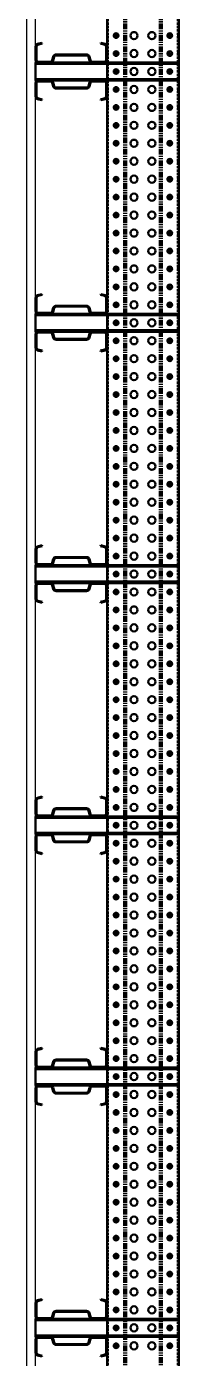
# Model space of a CAD drawing. Header units: millimetres. Extents: x -677815 to 476396, y -125373 to 39000.
# Drawn here: x 398512 to 398939, y -15290 to -11580 of the extents above; entities that cross this region are included whole.
import ezdxf

# ---------------------------------------------------------------- set-up
doc = ezdxf.new("R2010")
doc.units = ezdxf.units.MM
for name, pattern in [('Xref Rapid Pick$0$AM_ISO02W050', [7.5, 6, -1.5]), ('Xref Rapid Pick$0$AM_ISO02W050x2', [3.75, 3, -0.75]), ('Xref Rapid Pick$0$CENTER', [7, 4, -1, 1, -1]), ('Xref Rapid Pick$0$HIDDEN', [9.525, 6.35, -3.175]), ('Xref Rapid Pick$0$PHANTOM2', [31.75, 15.875, -3.175, 3.175, -3.175, 3.175, -3.175])]:
    doc.linetypes.add(name, pattern=pattern)
for name, color, linetype, lineweight in [('AM_BOR', 4, 'Continuous', 25), ('Xref Rapid Pick$0$AM_BOR', 4, 'Continuous', 25), ('Xref Rapid Pick$0$BEAM_SIGMA', 2, 'Continuous', 50), ('Xref Rapid Pick$0$S Cont 2.5', 7, 'Continuous', 50), ('Xref Rapid Pick$0$S Hidden', 9, 'Xref Rapid Pick$0$AM_ISO02W050', 25)]:
    doc.layers.add(name, color=color, linetype=linetype, lineweight=lineweight)
doc.layers.add('Xref Rapid Pick$0$B', color=4, linetype='Continuous')

# ---------------------------------------------------------------- blocks, each defined once
blk = doc.blocks.new('*U794')
for p, q in [((32175, 25), (-25, 25)), ((32175, -175), (-25, -175))]:
    blk.add_line(p, q)
at = {"color": 8, "linetype": 'Xref Rapid Pick$0$HIDDEN'}
for p, q in [((32175, 22.6), (-25, 22.6)), ((26643.5, 25), (26643.5, 22.6)), ((26656.5, 25), (26656.5, 22.6)), ((26693.5, 25), (26693.5, 22.6)), ((26706.5, 25), (26706.5, 22.6)), ((26743.5, 25), (26743.5, 22.6)), ((26756.5, 25), (26756.5, 22.6)), ((26793.5, 25), (26793.5, 22.6)), ((26806.5, 25), (26806.5, 22.6)), ((26843.5, 25), (26843.5, 22.6)), ((26856.5, 25), (26856.5, 22.6)), ((26893.5, 25), (26893.5, 22.6)), ((26906.5, 25), (26906.5, 22.6)), ((26943.5, 25), (26943.5, 22.6)), ((26956.5, 25), (26956.5, 22.6)), ((26993.5, 25), (26993.5, 22.6)), ((27006.5, 25), (27006.5, 22.6)), ((27043.5, 25), (27043.5, 22.6)), ((27056.5, 25), (27056.5, 22.6)), ((27093.5, 25), (27093.5, 22.6)), ((27106.5, 25), (27106.5, 22.6)), ((27143.5, 25), (27143.5, 22.6)), ((27156.5, 25), (27156.5, 22.6)), ((27193.5, 25), (27193.5, 22.6)), ((27206.5, 25), (27206.5, 22.6)), ((27243.5, 25), (27243.5, 22.6)), ((27256.5, 25), (27256.5, 22.6)), ((27293.5, 25), (27293.5, 22.6)), ((27306.5, 25), (27306.5, 22.6)), ((27343.5, 25), (27343.5, 22.6)), ((27356.5, 25), (27356.5, 22.6)), ((27393.5, 25), (27393.5, 22.6)), ((27406.5, 25), (27406.5, 22.6)), ((27443.5, 25), (27443.5, 22.6)), ((27456.5, 25), (27456.5, 22.6)), ((27493.5, 25), (27493.5, 22.6)), ((27506.5, 25), (27506.5, 22.6)), ((27543.5, 25), (27543.5, 22.6)), ((27556.5, 25), (27556.5, 22.6)), ((27593.5, 25), (27593.5, 22.6)), ((27606.5, 25), (27606.5, 22.6)), ((27643.5, 25), (27643.5, 22.6)), ((27656.5, 25), (27656.5, 22.6)), ((27693.5, 25), (27693.5, 22.6)), ((27706.5, 25), (27706.5, 22.6)), ((27743.5, 25), (27743.5, 22.6)), ((27756.5, 25), (27756.5, 22.6)), ((27793.5, 25), (27793.5, 22.6)), ((27806.5, 25), (27806.5, 22.6)), ((27843.5, 25), (27843.5, 22.6)), ((27856.5, 25), (27856.5, 22.6)), ((27893.5, 25), (27893.5, 22.6)), ((27906.5, 25), (27906.5, 22.6)), ((27943.5, 25), (27943.5, 22.6)), ((27956.5, 25), (27956.5, 22.6)), ((27993.5, 25), (27993.5, 22.6)), ((28006.5, 25), (28006.5, 22.6)), ((28043.5, 25), (28043.5, 22.6)), ((28056.5, 25), (28056.5, 22.6)), ((28093.5, 25), (28093.5, 22.6)), ((28106.5, 25), (28106.5, 22.6)), ((28143.5, 25), (28143.5, 22.6)), ((28156.5, 25), (28156.5, 22.6)), ((28193.5, 25), (28193.5, 22.6)), ((28206.5, 25), (28206.5, 22.6)), ((28243.5, 25), (28243.5, 22.6)), ((28256.5, 25), (28256.5, 22.6)), ((28293.5, 25), (28293.5, 22.6)), ((28306.5, 25), (28306.5, 22.6)), ((28343.5, 25), (28343.5, 22.6)), ((28356.5, 25), (28356.5, 22.6)), ((28393.5, 25), (28393.5, 22.6)), ((28406.5, 25), (28406.5, 22.6)), ((28443.5, 25), (28443.5, 22.6)), ((28456.5, 25), (28456.5, 22.6)), ((28493.5, 25), (28493.5, 22.6)), ((28506.5, 25), (28506.5, 22.6)), ((28543.5, 25), (28543.5, 22.6)), ((28556.5, 25), (28556.5, 22.6)), ((28593.5, 25), (28593.5, 22.6)), ((28606.5, 25), (28606.5, 22.6)), ((28643.5, 25), (28643.5, 22.6)), ((28656.5, 25), (28656.5, 22.6)), ((28693.5, 25), (28693.5, 22.6)), ((28706.5, 25), (28706.5, 22.6)), ((28743.5, 25), (28743.5, 22.6)), ((28756.5, 25), (28756.5, 22.6)), ((28793.5, 25), (28793.5, 22.6)), ((28806.5, 25), (28806.5, 22.6)), ((28843.5, 25), (28843.5, 22.6)), ((28856.5, 25), (28856.5, 22.6)), ((28893.5, 25), (28893.5, 22.6)), ((28906.5, 25), (28906.5, 22.6)), ((28943.5, 25), (28943.5, 22.6)), ((28956.5, 25), (28956.5, 22.6)), ((28993.5, 25), (28993.5, 22.6)), ((29006.5, 25), (29006.5, 22.6)), ((29043.5, 25), (29043.5, 22.6)), ((29056.5, 25), (29056.5, 22.6)), ((29093.5, 25), (29093.5, 22.6)), ((29106.5, 25), (29106.5, 22.6)), ((29143.5, 25), (29143.5, 22.6)), ((29156.5, 25), (29156.5, 22.6)), ((29193.5, 25), (29193.5, 22.6)), ((29206.5, 25), (29206.5, 22.6)), ((29243.5, 25), (29243.5, 22.6)), ((29256.5, 25), (29256.5, 22.6)), ((29293.5, 25), (29293.5, 22.6)), ((29306.5, 25), (29306.5, 22.6)), ((29343.5, 25), (29343.5, 22.6)), ((29356.5, 25), (29356.5, 22.6)), ((29393.5, 25), (29393.5, 22.6)), ((29406.5, 25), (29406.5, 22.6)), ((29443.5, 25), (29443.5, 22.6)), ((29456.5, 25), (29456.5, 22.6)), ((29493.5, 25), (29493.5, 22.6)), ((29506.5, 25), (29506.5, 22.6)), ((29543.5, 25), (29543.5, 22.6)), ((29556.5, 25), (29556.5, 22.6)), ((29593.5, 25), (29593.5, 22.6)), ((29606.5, 25), (29606.5, 22.6)), ((29643.5, 25), (29643.5, 22.6)), ((29656.5, 25), (29656.5, 22.6)), ((29693.5, 25), (29693.5, 22.6)), ((29706.5, 25), (29706.5, 22.6)), ((29743.5, 25), (29743.5, 22.6)), ((29756.5, 25), (29756.5, 22.6)), ((29793.5, 25), (29793.5, 22.6)), ((29806.5, 25), (29806.5, 22.6)), ((29843.5, 25), (29843.5, 22.6)), ((29856.5, 25), (29856.5, 22.6)), ((29893.5, 25), (29893.5, 22.6)), ((29906.5, 25), (29906.5, 22.6)), ((29943.5, 25), (29943.5, 22.6)), ((29956.5, 25), (29956.5, 22.6)), ((29993.5, 25), (29993.5, 22.6)), ((30006.5, 25), (30006.5, 22.6)), ((30043.5, 25), (30043.5, 22.6)), ((30056.5, 25), (30056.5, 22.6)), ((30093.5, 25), (30093.5, 22.6)), ((30106.5, 25), (30106.5, 22.6)), ((30143.5, 25), (30143.5, 22.6)), ((30156.5, 25), (30156.5, 22.6)), ((30193.5, 25), (30193.5, 22.6)), ((30206.5, 25), (30206.5, 22.6)), ((30243.5, 25), (30243.5, 22.6)), ((30256.5, 25), (30256.5, 22.6)), ((30293.5, 25), (30293.5, 22.6)), ((30306.5, 25), (30306.5, 22.6)), ((32175, -172.6), (-25, -172.6)), ((26643.5, -172.6), (26643.5, -175)), ((26656.5, -172.6), (26656.5, -175)), ((26693.5, -172.6), (26693.5, -175)), ((26706.5, -172.6), (26706.5, -175)), ((26743.5, -172.6), (26743.5, -175)), ((26756.5, -172.6), (26756.5, -175)), ((26793.5, -172.6), (26793.5, -175)), ((26806.5, -172.6), (26806.5, -175)), ((26843.5, -172.6), (26843.5, -175)), ((26856.5, -172.6), (26856.5, -175)), ((26893.5, -172.6), (26893.5, -175)), ((26906.5, -172.6), (26906.5, -175)), ((26943.5, -172.6), (26943.5, -175)), ((26956.5, -172.6), (26956.5, -175)), ((26993.5, -172.6), (26993.5, -175)), ((27006.5, -172.6), (27006.5, -175)), ((27043.5, -172.6), (27043.5, -175)), ((27056.5, -172.6), (27056.5, -175)), ((27093.5, -172.6), (27093.5, -175)), ((27106.5, -172.6), (27106.5, -175)), ((27143.5, -172.6), (27143.5, -175)), ((27156.5, -172.6), (27156.5, -175)), ((27193.5, -172.6), (27193.5, -175)), ((27206.5, -172.6), (27206.5, -175)), ((27243.5, -172.6), (27243.5, -175)), ((27256.5, -172.6), (27256.5, -175)), ((27293.5, -172.6), (27293.5, -175)), ((27306.5, -172.6), (27306.5, -175)), ((27343.5, -172.6), (27343.5, -175)), ((27356.5, -172.6), (27356.5, -175)), ((27393.5, -172.6), (27393.5, -175)), ((27406.5, -172.6), (27406.5, -175)), ((27443.5, -172.6), (27443.5, -175)), ((27456.5, -172.6), (27456.5, -175)), ((27493.5, -172.6), (27493.5, -175)), ((27506.5, -172.6), (27506.5, -175)), ((27543.5, -172.6), (27543.5, -175)), ((27556.5, -172.6), (27556.5, -175)), ((27593.5, -172.6), (27593.5, -175)), ((27606.5, -172.6), (27606.5, -175)), ((27643.5, -172.6), (27643.5, -175)), ((27656.5, -172.6), (27656.5, -175)), ((27693.5, -172.6), (27693.5, -175)), ((27706.5, -172.6), (27706.5, -175)), ((27743.5, -172.6), (27743.5, -175)), ((27756.5, -172.6), (27756.5, -175)), ((27793.5, -172.6), (27793.5, -175)), ((27806.5, -172.6), (27806.5, -175)), ((27843.5, -172.6), (27843.5, -175)), ((27856.5, -172.6), (27856.5, -175)), ((27893.5, -172.6), (27893.5, -175)), ((27906.5, -172.6), (27906.5, -175)), ((27943.5, -172.6), (27943.5, -175)), ((27956.5, -172.6), (27956.5, -175)), ((27993.5, -172.6), (27993.5, -175)), ((28006.5, -172.6), (28006.5, -175)), ((28043.5, -172.6), (28043.5, -175)), ((28056.5, -172.6), (28056.5, -175)), ((28093.5, -172.6), (28093.5, -175)), ((28106.5, -172.6), (28106.5, -175)), ((28143.5, -172.6), (28143.5, -175)), ((28156.5, -172.6), (28156.5, -175)), ((28193.5, -172.6), (28193.5, -175)), ((28206.5, -172.6), (28206.5, -175)), ((28243.5, -172.6), (28243.5, -175)), ((28256.5, -172.6), (28256.5, -175)), ((28293.5, -172.6), (28293.5, -175)), ((28306.5, -172.6), (28306.5, -175)), ((28343.5, -172.6), (28343.5, -175)), ((28356.5, -172.6), (28356.5, -175)), ((28393.5, -172.6), (28393.5, -175)), ((28406.5, -172.6), (28406.5, -175)), ((28443.5, -172.6), (28443.5, -175)), ((28456.5, -172.6), (28456.5, -175)), ((28493.5, -172.6), (28493.5, -175)), ((28506.5, -172.6), (28506.5, -175)), ((28543.5, -172.6), (28543.5, -175)), ((28556.5, -172.6), (28556.5, -175)), ((28593.5, -172.6), (28593.5, -175)), ((28606.5, -172.6), (28606.5, -175)), ((28643.5, -172.6), (28643.5, -175)), ((28656.5, -172.6), (28656.5, -175)), ((28693.5, -172.6), (28693.5, -175)), ((28706.5, -172.6), (28706.5, -175)), ((28743.5, -172.6), (28743.5, -175)), ((28756.5, -172.6), (28756.5, -175)), ((28793.5, -172.6), (28793.5, -175)), ((28806.5, -172.6), (28806.5, -175)), ((28843.5, -172.6), (28843.5, -175)), ((28856.5, -172.6), (28856.5, -175)), ((28893.5, -172.6), (28893.5, -175)), ((28906.5, -172.6), (28906.5, -175)), ((28943.5, -172.6), (28943.5, -175)), ((28956.5, -172.6), (28956.5, -175)), ((28993.5, -172.6), (28993.5, -175)), ((29006.5, -172.6), (29006.5, -175)), ((29043.5, -172.6), (29043.5, -175)), ((29056.5, -172.6), (29056.5, -175)), ((29093.5, -172.6), (29093.5, -175)), ((29106.5, -172.6), (29106.5, -175)), ((29143.5, -172.6), (29143.5, -175)), ((29156.5, -172.6), (29156.5, -175)), ((29193.5, -172.6), (29193.5, -175)), ((29206.5, -172.6), (29206.5, -175)), ((29243.5, -172.6), (29243.5, -175)), ((29256.5, -172.6), (29256.5, -175)), ((29293.5, -172.6), (29293.5, -175)), ((29306.5, -172.6), (29306.5, -175)), ((29343.5, -172.6), (29343.5, -175)), ((29356.5, -172.6), (29356.5, -175)), ((29393.5, -172.6), (29393.5, -175)), ((29406.5, -172.6), (29406.5, -175)), ((29443.5, -172.6), (29443.5, -175)), ((29456.5, -172.6), (29456.5, -175)), ((29493.5, -172.6), (29493.5, -175)), ((29506.5, -172.6), (29506.5, -175)), ((29543.5, -172.6), (29543.5, -175)), ((29556.5, -172.6), (29556.5, -175)), ((29593.5, -172.6), (29593.5, -175)), ((29606.5, -172.6), (29606.5, -175)), ((29643.5, -172.6), (29643.5, -175)), ((29656.5, -172.6), (29656.5, -175)), ((29693.5, -172.6), (29693.5, -175)), ((29706.5, -172.6), (29706.5, -175)), ((29743.5, -172.6), (29743.5, -175)), ((29756.5, -172.6), (29756.5, -175)), ((29793.5, -172.6), (29793.5, -175)), ((29806.5, -172.6), (29806.5, -175)), ((29843.5, -172.6), (29843.5, -175)), ((29856.5, -172.6), (29856.5, -175)), ((29893.5, -172.6), (29893.5, -175)), ((29906.5, -172.6), (29906.5, -175)), ((29943.5, -172.6), (29943.5, -175)), ((29956.5, -172.6), (29956.5, -175)), ((29993.5, -172.6), (29993.5, -175)), ((30006.5, -172.6), (30006.5, -175)), ((30043.5, -172.6), (30043.5, -175)), ((30056.5, -172.6), (30056.5, -175)), ((30093.5, -172.6), (30093.5, -175)), ((30106.5, -172.6), (30106.5, -175)), ((30143.5, -172.6), (30143.5, -175)), ((30156.5, -172.6), (30156.5, -175)), ((30193.5, -172.6), (30193.5, -175)), ((30206.5, -172.6), (30206.5, -175)), ((30243.5, -172.6), (30243.5, -175)), ((30256.5, -172.6), (30256.5, -175)), ((30293.5, -172.6), (30293.5, -175)), ((30306.5, -172.6), (30306.5, -175))]:
    blk.add_line(p, q, dxfattribs=at)
at = {"color": 8, "linetype": 'Xref Rapid Pick$0$CENTER'}
for p, q in [((26658.5, 0), (26641.5, 0)), ((26650, 27), (26650, 20.6)), ((26650, -8.5), (26650, 8.5)), ((26708.5, 0), (26691.5, 0)), ((26700, 27), (26700, 20.6)), ((26700, -8.5), (26700, 8.5)), ((26758.5, 0), (26741.5, 0)), ((26750, 27), (26750, 20.6)), ((26750, -8.5), (26750, 8.5)), ((26808.5, 0), (26791.5, 0)), ((26800, 27), (26800, 20.6)), ((26800, -8.5), (26800, 8.5)), ((26858.5, 0), (26841.5, 0)), ((26850, 27), (26850, 20.6)), ((26850, -8.5), (26850, 8.5)), ((26908.5, 0), (26891.5, 0)), ((26900, 27), (26900, 20.6)), ((26900, -8.5), (26900, 8.5)), ((26958.5, 0), (26941.5, 0)), ((26950, 27), (26950, 20.6)), ((26950, -8.5), (26950, 8.5)), ((27008.5, 0), (26991.5, 0)), ((27000, 27), (27000, 20.6)), ((27000, -8.5), (27000, 8.5)), ((27058.5, 0), (27041.5, 0)), ((27050, 27), (27050, 20.6)), ((27050, -8.5), (27050, 8.5)), ((27108.5, 0), (27091.5, 0)), ((27100, 27), (27100, 20.6)), ((27100, -8.5), (27100, 8.5)), ((27158.5, 0), (27141.5, 0)), ((27150, 27), (27150, 20.6)), ((27150, -8.5), (27150, 8.5)), ((27208.5, 0), (27191.5, 0)), ((27200, 27), (27200, 20.6)), ((27200, -8.5), (27200, 8.5)), ((27258.5, 0), (27241.5, 0)), ((27250, 27), (27250, 20.6)), ((27250, -8.5), (27250, 8.5)), ((27308.5, 0), (27291.5, 0)), ((27300, 27), (27300, 20.6)), ((27300, -8.5), (27300, 8.5)), ((27358.5, 0), (27341.5, 0)), ((27350, 27), (27350, 20.6)), ((27350, -8.5), (27350, 8.5)), ((27408.5, 0), (27391.5, 0)), ((27400, 27), (27400, 20.6)), ((27400, -8.5), (27400, 8.5)), ((27458.5, 0), (27441.5, 0)), ((27450, 27), (27450, 20.6)), ((27450, -8.5), (27450, 8.5)), ((27508.5, 0), (27491.5, 0)), ((27500, 27), (27500, 20.6)), ((27500, -8.5), (27500, 8.5)), ((27558.5, 0), (27541.5, 0)), ((27550, 27), (27550, 20.6)), ((27550, -8.5), (27550, 8.5)), ((27608.5, 0), (27591.5, 0)), ((27600, 27), (27600, 20.6)), ((27600, -8.5), (27600, 8.5)), ((27658.5, 0), (27641.5, 0)), ((27650, 27), (27650, 20.6)), ((27650, -8.5), (27650, 8.5)), ((27708.5, 0), (27691.5, 0)), ((27700, 27), (27700, 20.6)), ((27700, -8.5), (27700, 8.5)), ((27758.5, 0), (27741.5, 0)), ((27750, 27), (27750, 20.6)), ((27750, -8.5), (27750, 8.5)), ((27808.5, 0), (27791.5, 0)), ((27800, 27), (27800, 20.6)), ((27800, -8.5), (27800, 8.5)), ((27858.5, 0), (27841.5, 0)), ((27850, 27), (27850, 20.6)), ((27850, -8.5), (27850, 8.5)), ((27908.5, 0), (27891.5, 0)), ((27900, 27), (27900, 20.6)), ((27900, -8.5), (27900, 8.5)), ((27958.5, 0), (27941.5, 0)), ((27950, 27), (27950, 20.6)), ((27950, -8.5), (27950, 8.5)), ((28008.5, 0), (27991.5, 0)), ((28000, 27), (28000, 20.6)), ((28000, -8.5), (28000, 8.5)), ((28058.5, 0), (28041.5, 0)), ((28050, 27), (28050, 20.6)), ((28050, -8.5), (28050, 8.5)), ((28108.5, 0), (28091.5, 0)), ((28100, 27), (28100, 20.6)), ((28100, -8.5), (28100, 8.5)), ((28158.5, 0), (28141.5, 0)), ((28150, 27), (28150, 20.6)), ((28150, -8.5), (28150, 8.5)), ((28208.5, 0), (28191.5, 0)), ((28200, 27), (28200, 20.6)), ((28200, -8.5), (28200, 8.5)), ((28258.5, 0), (28241.5, 0)), ((28250, 27), (28250, 20.6)), ((28250, -8.5), (28250, 8.5)), ((28308.5, 0), (28291.5, 0)), ((28300, 27), (28300, 20.6)), ((28300, -8.5), (28300, 8.5)), ((28358.5, 0), (28341.5, 0)), ((28350, 27), (28350, 20.6)), ((28350, -8.5), (28350, 8.5)), ((28408.5, 0), (28391.5, 0)), ((28400, 27), (28400, 20.6)), ((28400, -8.5), (28400, 8.5)), ((28458.5, 0), (28441.5, 0)), ((28450, 27), (28450, 20.6)), ((28450, -8.5), (28450, 8.5)), ((28508.5, 0), (28491.5, 0)), ((28500, 27), (28500, 20.6)), ((28500, -8.5), (28500, 8.5)), ((28558.5, 0), (28541.5, 0)), ((28550, 27), (28550, 20.6)), ((28550, -8.5), (28550, 8.5)), ((28608.5, 0), (28591.5, 0)), ((28600, 27), (28600, 20.6)), ((28600, -8.5), (28600, 8.5)), ((28658.5, 0), (28641.5, 0)), ((28650, 27), (28650, 20.6)), ((28650, -8.5), (28650, 8.5)), ((28708.5, 0), (28691.5, 0)), ((28700, 27), (28700, 20.6)), ((28700, -8.5), (28700, 8.5)), ((28758.5, 0), (28741.5, 0)), ((28750, 27), (28750, 20.6)), ((28750, -8.5), (28750, 8.5)), ((28808.5, 0), (28791.5, 0)), ((28800, 27), (28800, 20.6)), ((28800, -8.5), (28800, 8.5)), ((28858.5, 0), (28841.5, 0)), ((28850, 27), (28850, 20.6)), ((28850, -8.5), (28850, 8.5)), ((28908.5, 0), (28891.5, 0)), ((28900, 27), (28900, 20.6)), ((28900, -8.5), (28900, 8.5)), ((28958.5, 0), (28941.5, 0)), ((28950, 27), (28950, 20.6)), ((28950, -8.5), (28950, 8.5)), ((29008.5, 0), (28991.5, 0)), ((29000, 27), (29000, 20.6)), ((29000, -8.5), (29000, 8.5)), ((29058.5, 0), (29041.5, 0)), ((29050, 27), (29050, 20.6)), ((29050, -8.5), (29050, 8.5)), ((29108.5, 0), (29091.5, 0)), ((29100, 27), (29100, 20.6)), ((29100, -8.5), (29100, 8.5)), ((29158.5, 0), (29141.5, 0)), ((29150, 27), (29150, 20.6)), ((29150, -8.5), (29150, 8.5)), ((29208.5, 0), (29191.5, 0)), ((29200, 27), (29200, 20.6)), ((29200, -8.5), (29200, 8.5)), ((29258.5, 0), (29241.5, 0)), ((29250, 27), (29250, 20.6)), ((29250, -8.5), (29250, 8.5)), ((29308.5, 0), (29291.5, 0)), ((29300, 27), (29300, 20.6)), ((29300, -8.5), (29300, 8.5)), ((29358.5, 0), (29341.5, 0)), ((29350, 27), (29350, 20.6)), ((29350, -8.5), (29350, 8.5)), ((29408.5, 0), (29391.5, 0)), ((29400, 27), (29400, 20.6)), ((29400, -8.5), (29400, 8.5)), ((29458.5, 0), (29441.5, 0)), ((29450, 27), (29450, 20.6)), ((29450, -8.5), (29450, 8.5)), ((29508.5, 0), (29491.5, 0)), ((29500, 27), (29500, 20.6)), ((29500, -8.5), (29500, 8.5)), ((29558.5, 0), (29541.5, 0)), ((29550, 27), (29550, 20.6)), ((29550, -8.5), (29550, 8.5)), ((29608.5, 0), (29591.5, 0)), ((29600, 27), (29600, 20.6)), ((29600, -8.5), (29600, 8.5)), ((29658.5, 0), (29641.5, 0)), ((29650, 27), (29650, 20.6)), ((29650, -8.5), (29650, 8.5)), ((29708.5, 0), (29691.5, 0)), ((29700, 27), (29700, 20.6)), ((29700, -8.5), (29700, 8.5)), ((29758.5, 0), (29741.5, 0)), ((29750, 27), (29750, 20.6)), ((29750, -8.5), (29750, 8.5)), ((29808.5, 0), (29791.5, 0)), ((29800, 27), (29800, 20.6)), ((29800, -8.5), (29800, 8.5)), ((29858.5, 0), (29841.5, 0)), ((29850, 27), (29850, 20.6)), ((29850, -8.5), (29850, 8.5)), ((29908.5, 0), (29891.5, 0)), ((29900, 27), (29900, 20.6)), ((29900, -8.5), (29900, 8.5)), ((29958.5, 0), (29941.5, 0)), ((29950, 27), (29950, 20.6)), ((29950, -8.5), (29950, 8.5)), ((30008.5, 0), (29991.5, 0)), ((30000, 27), (30000, 20.6)), ((30000, -8.5), (30000, 8.5)), ((30058.5, 0), (30041.5, 0)), ((30050, 27), (30050, 20.6)), ((30050, -8.5), (30050, 8.5)), ((30108.5, 0), (30091.5, 0)), ((30100, 27), (30100, 20.6)), ((30100, -8.5), (30100, 8.5)), ((30158.5, 0), (30141.5, 0)), ((30150, 27), (30150, 20.6)), ((30150, -8.5), (30150, 8.5)), ((30208.5, 0), (30191.5, 0)), ((30200, 27), (30200, 20.6)), ((30200, -8.5), (30200, 8.5)), ((30258.5, 0), (30241.5, 0)), ((30250, 27), (30250, 20.6)), ((30250, -8.5), (30250, 8.5)), ((30308.5, 0), (30291.5, 0)), ((30300, 27), (30300, 20.6)), ((30300, -8.5), (30300, 8.5)), ((26650, -158.5), (26650, -141.5)), ((26700, -158.5), (26700, -141.5)), ((26750, -158.5), (26750, -141.5)), ((26800, -158.5), (26800, -141.5)), ((26850, -158.5), (26850, -141.5)), ((26900, -158.5), (26900, -141.5)), ((26950, -158.5), (26950, -141.5)), ((27000, -158.5), (27000, -141.5)), ((27050, -158.5), (27050, -141.5)), ((27100, -158.5), (27100, -141.5)), ((27150, -158.5), (27150, -141.5)), ((27200, -158.5), (27200, -141.5)), ((27250, -158.5), (27250, -141.5)), ((27300, -158.5), (27300, -141.5)), ((27350, -158.5), (27350, -141.5)), ((27400, -158.5), (27400, -141.5)), ((27450, -158.5), (27450, -141.5)), ((27500, -158.5), (27500, -141.5)), ((27550, -158.5), (27550, -141.5)), ((27600, -158.5), (27600, -141.5)), ((27650, -158.5), (27650, -141.5)), ((27700, -158.5), (27700, -141.5)), ((27750, -158.5), (27750, -141.5)), ((27800, -158.5), (27800, -141.5)), ((27850, -158.5), (27850, -141.5)), ((27900, -158.5), (27900, -141.5)), ((27950, -158.5), (27950, -141.5)), ((28000, -158.5), (28000, -141.5)), ((28050, -158.5), (28050, -141.5)), ((28100, -158.5), (28100, -141.5)), ((28150, -158.5), (28150, -141.5)), ((28200, -158.5), (28200, -141.5)), ((28250, -158.5), (28250, -141.5)), ((28300, -158.5), (28300, -141.5)), ((28350, -158.5), (28350, -141.5)), ((28400, -158.5), (28400, -141.5)), ((28450, -158.5), (28450, -141.5)), ((28500, -158.5), (28500, -141.5)), ((28550, -158.5), (28550, -141.5)), ((28600, -158.5), (28600, -141.5)), ((28650, -158.5), (28650, -141.5)), ((28700, -158.5), (28700, -141.5)), ((28750, -158.5), (28750, -141.5)), ((28800, -158.5), (28800, -141.5)), ((28850, -158.5), (28850, -141.5)), ((28900, -158.5), (28900, -141.5)), ((28950, -158.5), (28950, -141.5)), ((29000, -158.5), (29000, -141.5)), ((29050, -158.5), (29050, -141.5)), ((29100, -158.5), (29100, -141.5)), ((29150, -158.5), (29150, -141.5)), ((29200, -158.5), (29200, -141.5)), ((29250, -158.5), (29250, -141.5)), ((29300, -158.5), (29300, -141.5)), ((29350, -158.5), (29350, -141.5)), ((29400, -158.5), (29400, -141.5)), ((29450, -158.5), (29450, -141.5)), ((29500, -158.5), (29500, -141.5)), ((29550, -158.5), (29550, -141.5)), ((29600, -158.5), (29600, -141.5)), ((29650, -158.5), (29650, -141.5)), ((29700, -158.5), (29700, -141.5)), ((29750, -158.5), (29750, -141.5)), ((29800, -158.5), (29800, -141.5)), ((29850, -158.5), (29850, -141.5)), ((29900, -158.5), (29900, -141.5)), ((29950, -158.5), (29950, -141.5)), ((30000, -158.5), (30000, -141.5)), ((30050, -158.5), (30050, -141.5)), ((30100, -158.5), (30100, -141.5)), ((30150, -158.5), (30150, -141.5)), ((30200, -158.5), (30200, -141.5)), ((30250, -158.5), (30250, -141.5)), ((30300, -158.5), (30300, -141.5)), ((26658.5, -150), (26641.5, -150)), ((26650, -170.6), (26650, -177)), ((26708.5, -150), (26691.5, -150)), ((26700, -170.6), (26700, -177)), ((26758.5, -150), (26741.5, -150)), ((26750, -170.6), (26750, -177)), ((26808.5, -150), (26791.5, -150)), ((26800, -170.6), (26800, -177)), ((26858.5, -150), (26841.5, -150)), ((26850, -170.6), (26850, -177)), ((26908.5, -150), (26891.5, -150)), ((26900, -170.6), (26900, -177)), ((26958.5, -150), (26941.5, -150)), ((26950, -170.6), (26950, -177)), ((27008.5, -150), (26991.5, -150)), ((27000, -170.6), (27000, -177)), ((27058.5, -150), (27041.5, -150)), ((27050, -170.6), (27050, -177)), ((27108.5, -150), (27091.5, -150)), ((27100, -170.6), (27100, -177)), ((27158.5, -150), (27141.5, -150)), ((27150, -170.6), (27150, -177)), ((27208.5, -150), (27191.5, -150)), ((27200, -170.6), (27200, -177)), ((27258.5, -150), (27241.5, -150)), ((27250, -170.6), (27250, -177)), ((27308.5, -150), (27291.5, -150)), ((27300, -170.6), (27300, -177)), ((27358.5, -150), (27341.5, -150)), ((27350, -170.6), (27350, -177)), ((27408.5, -150), (27391.5, -150)), ((27400, -170.6), (27400, -177)), ((27458.5, -150), (27441.5, -150)), ((27450, -170.6), (27450, -177)), ((27508.5, -150), (27491.5, -150)), ((27500, -170.6), (27500, -177)), ((27558.5, -150), (27541.5, -150)), ((27550, -170.6), (27550, -177)), ((27608.5, -150), (27591.5, -150)), ((27600, -170.6), (27600, -177)), ((27658.5, -150), (27641.5, -150)), ((27650, -170.6), (27650, -177)), ((27708.5, -150), (27691.5, -150)), ((27700, -170.6), (27700, -177)), ((27758.5, -150), (27741.5, -150)), ((27750, -170.6), (27750, -177)), ((27808.5, -150), (27791.5, -150)), ((27800, -170.6), (27800, -177)), ((27858.5, -150), (27841.5, -150)), ((27850, -170.6), (27850, -177)), ((27908.5, -150), (27891.5, -150)), ((27900, -170.6), (27900, -177)), ((27958.5, -150), (27941.5, -150)), ((27950, -170.6), (27950, -177)), ((28008.5, -150), (27991.5, -150)), ((28000, -170.6), (28000, -177)), ((28058.5, -150), (28041.5, -150)), ((28050, -170.6), (28050, -177)), ((28108.5, -150), (28091.5, -150)), ((28100, -170.6), (28100, -177)), ((28158.5, -150), (28141.5, -150)), ((28150, -170.6), (28150, -177)), ((28208.5, -150), (28191.5, -150)), ((28200, -170.6), (28200, -177)), ((28258.5, -150), (28241.5, -150)), ((28250, -170.6), (28250, -177)), ((28308.5, -150), (28291.5, -150)), ((28300, -170.6), (28300, -177)), ((28358.5, -150), (28341.5, -150)), ((28350, -170.6), (28350, -177)), ((28408.5, -150), (28391.5, -150)), ((28400, -170.6), (28400, -177)), ((28458.5, -150), (28441.5, -150)), ((28450, -170.6), (28450, -177)), ((28508.5, -150), (28491.5, -150)), ((28500, -170.6), (28500, -177)), ((28558.5, -150), (28541.5, -150)), ((28550, -170.6), (28550, -177)), ((28608.5, -150), (28591.5, -150)), ((28600, -170.6), (28600, -177)), ((28658.5, -150), (28641.5, -150)), ((28650, -170.6), (28650, -177)), ((28708.5, -150), (28691.5, -150)), ((28700, -170.6), (28700, -177)), ((28758.5, -150), (28741.5, -150)), ((28750, -170.6), (28750, -177)), ((28808.5, -150), (28791.5, -150)), ((28800, -170.6), (28800, -177)), ((28858.5, -150), (28841.5, -150)), ((28850, -170.6), (28850, -177)), ((28908.5, -150), (28891.5, -150)), ((28900, -170.6), (28900, -177)), ((28958.5, -150), (28941.5, -150)), ((28950, -170.6), (28950, -177)), ((29008.5, -150), (28991.5, -150)), ((29000, -170.6), (29000, -177)), ((29058.5, -150), (29041.5, -150)), ((29050, -170.6), (29050, -177)), ((29108.5, -150), (29091.5, -150)), ((29100, -170.6), (29100, -177)), ((29158.5, -150), (29141.5, -150)), ((29150, -170.6), (29150, -177)), ((29208.5, -150), (29191.5, -150)), ((29200, -170.6), (29200, -177)), ((29258.5, -150), (29241.5, -150)), ((29250, -170.6), (29250, -177)), ((29308.5, -150), (29291.5, -150)), ((29300, -170.6), (29300, -177)), ((29358.5, -150), (29341.5, -150)), ((29350, -170.6), (29350, -177)), ((29408.5, -150), (29391.5, -150)), ((29400, -170.6), (29400, -177)), ((29458.5, -150), (29441.5, -150)), ((29450, -170.6), (29450, -177)), ((29508.5, -150), (29491.5, -150)), ((29500, -170.6), (29500, -177)), ((29558.5, -150), (29541.5, -150)), ((29550, -170.6), (29550, -177)), ((29608.5, -150), (29591.5, -150)), ((29600, -170.6), (29600, -177)), ((29658.5, -150), (29641.5, -150)), ((29650, -170.6), (29650, -177)), ((29708.5, -150), (29691.5, -150)), ((29700, -170.6), (29700, -177)), ((29758.5, -150), (29741.5, -150)), ((29750, -170.6), (29750, -177)), ((29808.5, -150), (29791.5, -150)), ((29800, -170.6), (29800, -177)), ((29858.5, -150), (29841.5, -150)), ((29850, -170.6), (29850, -177)), ((29908.5, -150), (29891.5, -150)), ((29900, -170.6), (29900, -177)), ((29958.5, -150), (29941.5, -150)), ((29950, -170.6), (29950, -177)), ((30008.5, -150), (29991.5, -150)), ((30000, -170.6), (30000, -177)), ((30058.5, -150), (30041.5, -150)), ((30050, -170.6), (30050, -177)), ((30108.5, -150), (30091.5, -150)), ((30100, -170.6), (30100, -177)), ((30158.5, -150), (30141.5, -150)), ((30150, -170.6), (30150, -177)), ((30208.5, -150), (30191.5, -150)), ((30200, -170.6), (30200, -177)), ((30258.5, -150), (30241.5, -150)), ((30250, -170.6), (30250, -177)), ((30308.5, -150), (30291.5, -150)), ((30300, -170.6), (30300, -177))]:
    blk.add_line(p, q, dxfattribs=at)
at = {"color": 9, "linetype": 'Xref Rapid Pick$0$PHANTOM2'}
for p, q in [((32175, -22.5), (-25, -22.5)), ((32175, -27.9), (-25, -27.9)), ((32175, -122.1), (-25, -122.1)), ((32175, -127.5), (-25, -127.5))]:
    blk.add_line(p, q, dxfattribs=at)
at = {"extrusion": (0, 0, -1)}
for centre in [(-26650, 0), (-26700, 0), (-26750, 0), (-26800, 0), (-26850, 0), (-26900, 0), (-26950, 0), (-27000, 0), (-27050, 0), (-27100, 0), (-27150, 0), (-27200, 0), (-27250, 0), (-27300, 0), (-27350, 0), (-27400, 0), (-27450, 0), (-27500, 0), (-27550, 0), (-27600, 0), (-27650, 0), (-27700, 0), (-27750, 0), (-27800, 0), (-27850, 0), (-27900, 0), (-27950, 0), (-28000, 0), (-28050, 0), (-28100, 0), (-28150, 0), (-28200, 0), (-28250, 0), (-28300, 0), (-28350, 0), (-28400, 0), (-28450, 0), (-28500, 0), (-28550, 0), (-28600, 0), (-28650, 0), (-28700, 0), (-28750, 0), (-28800, 0), (-28850, 0), (-28900, 0), (-28950, 0), (-29000, 0), (-29050, 0), (-29100, 0), (-29150, 0), (-29200, 0), (-29250, 0), (-29300, 0), (-29350, 0), (-29400, 0), (-29450, 0), (-29500, 0), (-29550, 0), (-29600, 0), (-29650, 0), (-29700, 0), (-29750, 0), (-29800, 0), (-29850, 0), (-29900, 0), (-29950, 0), (-30000, 0), (-30050, 0), (-30100, 0), (-30150, 0), (-30200, 0), (-30250, 0), (-30300, 0)]:
    blk.add_circle(centre, 6.5, dxfattribs=at)
for centre, radius in [((26650, -50), 10), ((26700, -50), 10), ((26750, -50), 10), ((26800, -50), 10), ((26850, -50), 10), ((26900, -50), 10), ((26950, -50), 10), ((27000, -50), 10), ((27050, -50), 10), ((27100, -50), 10), ((27150, -50), 10), ((27200, -50), 10), ((27250, -50), 10), ((27300, -50), 10), ((27350, -50), 10), ((27400, -50), 10), ((27450, -50), 10), ((27500, -50), 10), ((27550, -50), 10), ((27600, -50), 10), ((27650, -50), 10), ((27700, -50), 10), ((27750, -50), 10), ((27800, -50), 10), ((27850, -50), 10), ((27900, -50), 10), ((27950, -50), 10), ((28000, -50), 10), ((28050, -50), 10), ((28100, -50), 10), ((28150, -50), 10), ((28200, -50), 10), ((28250, -50), 10), ((28300, -50), 10), ((28350, -50), 10), ((28400, -50), 10), ((28450, -50), 10), ((28500, -50), 10), ((28550, -50), 10), ((28600, -50), 10), ((28650, -50), 10), ((28700, -50), 10), ((28750, -50), 10), ((28800, -50), 10), ((28850, -50), 10), ((28900, -50), 10), ((28950, -50), 10), ((29000, -50), 10), ((29050, -50), 10), ((29100, -50), 10), ((29150, -50), 10), ((29200, -50), 10), ((29250, -50), 10), ((29300, -50), 10), ((29350, -50), 10), ((29400, -50), 10), ((29450, -50), 10), ((29500, -50), 10), ((29550, -50), 10), ((29600, -50), 10), ((29650, -50), 10), ((29700, -50), 10), ((29750, -50), 10), ((29800, -50), 10), ((29850, -50), 10), ((29900, -50), 10), ((29950, -50), 10), ((30000, -50), 10), ((30050, -50), 10), ((30100, -50), 10), ((30150, -50), 10), ((30200, -50), 10), ((30250, -50), 10), ((30300, -50), 10), ((26650, -100), 10), ((26700, -100), 10), ((26750, -100), 10), ((26800, -100), 10), ((26850, -100), 10), ((26900, -100), 10), ((26950, -100), 10), ((27000, -100), 10), ((27050, -100), 10), ((27100, -100), 10), ((27150, -100), 10), ((27200, -100), 10), ((27250, -100), 10), ((27300, -100), 10), ((27350, -100), 10), ((27400, -100), 10), ((27450, -100), 10), ((27500, -100), 10), ((27550, -100), 10), ((27600, -100), 10), ((27650, -100), 10), ((27700, -100), 10), ((27750, -100), 10), ((27800, -100), 10), ((27850, -100), 10), ((27900, -100), 10), ((27950, -100), 10), ((28000, -100), 10), ((28050, -100), 10), ((28100, -100), 10), ((28150, -100), 10), ((28200, -100), 10), ((28250, -100), 10), ((28300, -100), 10), ((28350, -100), 10), ((28400, -100), 10), ((28450, -100), 10), ((28500, -100), 10), ((28550, -100), 10), ((28600, -100), 10), ((28650, -100), 10), ((28700, -100), 10), ((28750, -100), 10), ((28800, -100), 10), ((28850, -100), 10), ((28900, -100), 10), ((28950, -100), 10), ((29000, -100), 10), ((29050, -100), 10), ((29100, -100), 10), ((29150, -100), 10), ((29200, -100), 10), ((29250, -100), 10), ((29300, -100), 10), ((29350, -100), 10), ((29400, -100), 10), ((29450, -100), 10), ((29500, -100), 10), ((29550, -100), 10), ((29600, -100), 10), ((29650, -100), 10), ((29700, -100), 10), ((29750, -100), 10), ((29800, -100), 10), ((29850, -100), 10), ((29900, -100), 10), ((29950, -100), 10), ((30000, -100), 10), ((30050, -100), 10), ((30100, -100), 10), ((30150, -100), 10), ((30200, -100), 10), ((30250, -100), 10), ((30300, -100), 10), ((26650, -150), 6.5), ((26700, -150), 6.5), ((26750, -150), 6.5), ((26800, -150), 6.5), ((26850, -150), 6.5), ((26900, -150), 6.5), ((26950, -150), 6.5), ((27000, -150), 6.5), ((27050, -150), 6.5), ((27100, -150), 6.5), ((27150, -150), 6.5), ((27200, -150), 6.5), ((27250, -150), 6.5), ((27300, -150), 6.5), ((27350, -150), 6.5), ((27400, -150), 6.5), ((27450, -150), 6.5), ((27500, -150), 6.5), ((27550, -150), 6.5), ((27600, -150), 6.5), ((27650, -150), 6.5), ((27700, -150), 6.5), ((27750, -150), 6.5), ((27800, -150), 6.5), ((27850, -150), 6.5), ((27900, -150), 6.5), ((27950, -150), 6.5), ((28000, -150), 6.5), ((28050, -150), 6.5), ((28100, -150), 6.5), ((28150, -150), 6.5), ((28200, -150), 6.5), ((28250, -150), 6.5), ((28300, -150), 6.5), ((28350, -150), 6.5), ((28400, -150), 6.5), ((28450, -150), 6.5), ((28500, -150), 6.5), ((28550, -150), 6.5), ((28600, -150), 6.5), ((28650, -150), 6.5), ((28700, -150), 6.5), ((28750, -150), 6.5), ((28800, -150), 6.5), ((28850, -150), 6.5), ((28900, -150), 6.5), ((28950, -150), 6.5), ((29000, -150), 6.5), ((29050, -150), 6.5), ((29100, -150), 6.5), ((29150, -150), 6.5), ((29200, -150), 6.5), ((29250, -150), 6.5), ((29300, -150), 6.5), ((29350, -150), 6.5), ((29400, -150), 6.5), ((29450, -150), 6.5), ((29500, -150), 6.5), ((29550, -150), 6.5), ((29600, -150), 6.5), ((29650, -150), 6.5), ((29700, -150), 6.5), ((29750, -150), 6.5), ((29800, -150), 6.5), ((29850, -150), 6.5), ((29900, -150), 6.5), ((29950, -150), 6.5), ((30000, -150), 6.5), ((30050, -150), 6.5), ((30100, -150), 6.5), ((30150, -150), 6.5), ((30200, -150), 6.5), ((30250, -150), 6.5), ((30300, -150), 6.5)]:
    blk.add_circle(centre, radius)
blk = doc.blocks.new('Xref Rapid Pick$0$RK1223 sv')
at = {"color": 8, "linetype": 'Xref Rapid Pick$0$CENTER'}
for p, q in [((-2, 0), (4.4, 0)), ((25, 27), (25, 20.6)), ((18, -50), (24.4, -50)), ((18, -100), (24.4, -100)), ((-2, -150), (4.4, -150)), ((25, -177), (25, -170.6))]:
    blk.add_line(p, q, dxfattribs=at)
for p, q in [((0, 17.1), (0, -16.5)), ((2.4, 17.1), (2.4, -16.5)), ((44.2, 25), (7.9, 25)), ((44.2, 22.6), (7.9, 22.6)), ((52.7, 6.9), (49.6, 18.5)), ((55, 7.6), (51.9, 19.1)), ((55, 7.6), (52.7, 6.9)), ((5.9, -24.1), (15.6, -26.7)), ((6.5, -21.8), (16.2, -24.4)), ((20, -32.5), (20, -117.5)), ((22.4, -32.5), (22.4, -117.5)), ((0, -167.1), (0, -133.5)), ((2.4, -167.1), (2.4, -133.5)), ((5.9, -125.9), (15.6, -123.3)), ((6.5, -128.2), (16.2, -125.6)), ((44.2, -172.6), (7.9, -172.6)), ((44.2, -175), (7.9, -175)), ((52.7, -156.9), (49.6, -168.5)), ((55, -157.6), (51.9, -169.1)), ((55, -157.6), (52.7, -156.9))]:
    blk.add_line(p, q)
at = {"color": 8, "linetype": 'Xref Rapid Pick$0$HIDDEN'}
for p, q in [((2.4, 6.5), (0, 6.5)), ((18.5, 22.6), (18.5, 25)), ((31.5, 22.6), (31.5, 25)), ((2.4, -6.5), (0, -6.5)), ((22.4, -40), (20, -40)), ((22.4, -60), (20, -60)), ((22.4, -90), (20, -90)), ((22.4, -110), (20, -110)), ((2.4, -143.5), (0, -143.5)), ((2.4, -156.5), (0, -156.5)), ((18.5, -172.6), (18.5, -175)), ((31.5, -172.6), (31.5, -175))]:
    blk.add_line(p, q, dxfattribs=at)
for centre, radius, start, end in [((7.9, 17.1), 7.9, 90, 180), ((7.9, 17.1), 5.5, 90, 180), ((44.2, 17.1), 7.9, 15, 90), ((44.2, 17.1), 5.5, 15, 90), ((7.9, -16.5), 7.9, 180, 255), ((7.9, -16.5), 5.5, 180, 255), ((14, -32.5), 6, 0, 75), ((14, -32.5), 8.4, 0, 75), ((7.9, -133.5), 7.9, 105, 180), ((7.9, -133.5), 5.5, 105, 180), ((14, -117.5), 6, 285, 360), ((14, -117.5), 8.4, 285, 360), ((7.9, -167.1), 7.9, 180, 270), ((7.9, -167.1), 5.5, 180, 270), ((44.2, -167.1), 5.5, 270, 345), ((44.2, -167.1), 7.9, 270, 345)]:
    blk.add_arc(centre, radius, start, end)
blk = doc.blocks.new('*U791')
at = {"layer": 'Xref Rapid Pick$0$BEAM_SIGMA'}
blk.add_blockref('Xref Rapid Pick$0$RK1223 sv', (0, 0), dxfattribs=at)
blk = doc.blocks.new('Xref Rapid Pick$0$A$C3945242F')
at = {"layer": 'Xref Rapid Pick$0$S Cont 2.5'}
for p, q in [((0, 400), (0, 0)), ((50, 400), (0, 400)), ((50, 0), (50, 400)), ((0, 0), (50, 0))]:
    blk.add_line(p, q, dxfattribs=at)
at = {"layer": 'Xref Rapid Pick$0$S Hidden', "linetype": 'Xref Rapid Pick$0$AM_ISO02W050x2', "lineweight": 50}
for p, q in [((4, 400), (4, 0)), ((46, 0), (46, 400))]:
    blk.add_line(p, q, dxfattribs=at)
blk = doc.blocks.new('*U883')
at = {"xscale": -1}
blk.add_blockref('*U791', (-25, 159.5), dxfattribs=at)
blk.add_blockref('*U791', (25, 159.5))
at = {"layer": 'Xref Rapid Pick$0$AM_BOR'}
blk.add_blockref('Xref Rapid Pick$0$A$C3945242F', (-25, -215.5), dxfattribs=at)
blk = doc.blocks.new('*U884')
at = {"layer": 'Xref Rapid Pick$0$B', "color": 0, "linetype": 'ByBlock', "lineweight": -2, "transparency": 16777216}
for p in [(26600, 0), (27300, 0), (28000, 0), (28700, 0), (29400, 0), (30100, 0)]:
    blk.add_blockref('*U883', p, dxfattribs=at)
blk = doc.blocks.new('Xref Rapid Pick')
at = {"layer": 'Xref Rapid Pick$0$AM_BOR', "color": 6}
blk.add_lwpolyline([(398536.6, -41930), (398536.6, -9742.7), (398511.6, -9742.7), (398511.6, -41930)], close=True, dxfattribs=at)
at = {"layer": 'Xref Rapid Pick$0$B', "rotation": 90}
blk.add_blockref('*U884', (398721.1, -41805), dxfattribs=at)
at = {"layer": 'Xref Rapid Pick$0$BEAM_SIGMA', "rotation": 90}
blk.add_blockref('*U794', (398761.6, -41905), dxfattribs=at)

msp = doc.modelspace()

# ---------------------------------------------------------------- block references
at = {"layer": 'AM_BOR'}
msp.add_blockref('Xref Rapid Pick', (0, 0), dxfattribs=at)

doc.saveas('drawing.dxf')
